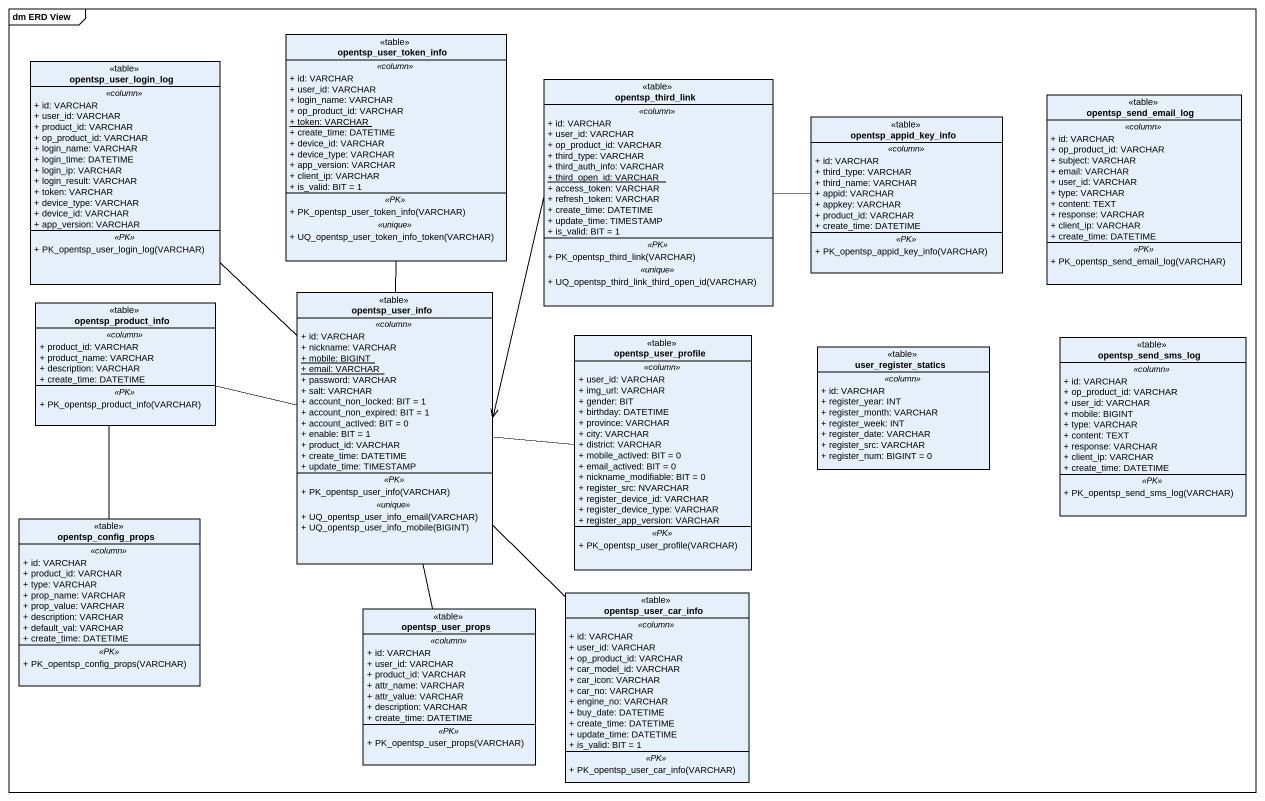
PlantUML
@startuml
mainframe dm ERD View
hide circle
hide empty members
skinparam classAttributeIconSize 0
class opentsp_user_token_info <<table>> {
  .. <<column>> ..
  + id: VARCHAR
  + user_id: VARCHAR
  + login_name: VARCHAR
  + op_product_id: VARCHAR
  {static} + token: VARCHAR
  + create_time: DATETIME
  + device_id: VARCHAR
  + device_type: VARCHAR
  + app_version: VARCHAR
  + client_ip: VARCHAR
  + is_valid: BIT = 1
  .. <<PK>> ..
  + PK_opentsp_user_token_info(VARCHAR)
  .. <<unique>> ..
  + UQ_opentsp_user_token_info_token(VARCHAR)
}
class opentsp_user_login_log <<table>> {
  .. <<column>> ..
  + id: VARCHAR
  + user_id: VARCHAR
  + product_id: VARCHAR
  + op_product_id: VARCHAR
  + login_name: VARCHAR
  + login_time: DATETIME
  + login_ip: VARCHAR
  + login_result: VARCHAR
  + token: VARCHAR
  + device_type: VARCHAR
  + device_id: VARCHAR
  + app_version: VARCHAR
  .. <<PK>> ..
  + PK_opentsp_user_login_log(VARCHAR)
}
class opentsp_third_link <<table>> {
  .. <<column>> ..
  + id: VARCHAR
  + user_id: VARCHAR
  + op_product_id: VARCHAR
  + third_type: VARCHAR
  + third_auth_info: VARCHAR
  {static} + third_open_id: VARCHAR
  + access_token: VARCHAR
  + refresh_token: VARCHAR
  + create_time: DATETIME
  + update_time: TIMESTAMP
  + is_valid: BIT = 1
  .. <<PK>> ..
  + PK_opentsp_third_link(VARCHAR)
  .. <<unique>> ..
  + UQ_opentsp_third_link_third_open_id(VARCHAR)
}
class opentsp_appid_key_info <<table>> {
  .. <<column>> ..
  + id: VARCHAR
  + third_type: VARCHAR
  + third_name: VARCHAR
  + appid: VARCHAR
  + appkey: VARCHAR
  + product_id: VARCHAR
  + create_time: DATETIME
  .. <<PK>> ..
  + PK_opentsp_appid_key_info(VARCHAR)
}
class opentsp_send_email_log <<table>> {
  .. <<column>> ..
  + id: VARCHAR
  + op_product_id: VARCHAR
  + subject: VARCHAR
  + email: VARCHAR
  + user_id: VARCHAR
  + type: VARCHAR
  + content: TEXT
  + response: VARCHAR
  + client_ip: VARCHAR
  + create_time: DATETIME
  .. <<PK>> ..
  + PK_opentsp_send_email_log(VARCHAR)
}
class opentsp_product_info <<table>> {
  .. <<column>> ..
  + product_id: VARCHAR
  + product_name: VARCHAR
  + description: VARCHAR
  + create_time: DATETIME
  .. <<PK>> ..
  + PK_opentsp_product_info(VARCHAR)
}
class opentsp_user_info <<table>> {
  .. <<column>> ..
  + id: VARCHAR
  + nickname: VARCHAR
  {static} + mobile: BIGINT
  {static} + email: VARCHAR
  + password: VARCHAR
  + salt: VARCHAR
  + account_non_locked: BIT = 1
  + account_non_expired: BIT = 1
  + account_actived: BIT = 0
  + enable: BIT = 1
  + product_id: VARCHAR
  + create_time: DATETIME
  + update_time: TIMESTAMP
  .. <<PK>> ..
  + PK_opentsp_user_info(VARCHAR)
  .. <<unique>> ..
  + UQ_opentsp_user_info_email(VARCHAR)
  + UQ_opentsp_user_info_mobile(BIGINT)
}
class opentsp_user_profile <<table>> {
  .. <<column>> ..
  + user_id: VARCHAR
  + img_url: VARCHAR
  + gender: BIT
  + birthday: DATETIME
  + province: VARCHAR
  + city: VARCHAR
  + district: VARCHAR
  + mobile_actived: BIT = 0
  + email_actived: BIT = 0
  + nickname_modifiable: BIT = 0
  + register_src: NVARCHAR
  + register_device_id: VARCHAR
  + register_device_type: VARCHAR
  + register_app_version: VARCHAR
  .. <<PK>> ..
  + PK_opentsp_user_profile(VARCHAR)
}
class user_register_statics <<table>> {
  .. <<column>> ..
  + id: VARCHAR
  + register_year: INT
  + register_month: VARCHAR
  + register_week: INT
  + register_date: VARCHAR
  + register_src: VARCHAR
  + register_num: BIGINT = 0
}
class opentsp_send_sms_log <<table>> {
  .. <<column>> ..
  + id: VARCHAR
  + op_product_id: VARCHAR
  + user_id: VARCHAR
  + mobile: BIGINT
  + type: VARCHAR
  + content: TEXT
  + response: VARCHAR
  + client_ip: VARCHAR
  + create_time: DATETIME
  .. <<PK>> ..
  + PK_opentsp_send_sms_log(VARCHAR)
}
class opentsp_config_props <<table>> {
  .. <<column>> ..
  + id: VARCHAR
  + product_id: VARCHAR
  + type: VARCHAR
  + prop_name: VARCHAR
  + prop_value: VARCHAR
  + description: VARCHAR
  + default_val: VARCHAR
  + create_time: DATETIME
  .. <<PK>> ..
  + PK_opentsp_config_props(VARCHAR)
}
class opentsp_user_props <<table>> {
  .. <<column>> ..
  + id: VARCHAR
  + user_id: VARCHAR
  + product_id: VARCHAR
  + attr_name: VARCHAR
  + attr_value: VARCHAR
  + description: VARCHAR
  + create_time: DATETIME
  .. <<PK>> ..
  + PK_opentsp_user_props(VARCHAR)
}
class opentsp_user_car_info <<table>> {
  .. <<column>> ..
  + id: VARCHAR
  + user_id: VARCHAR
  + op_product_id: VARCHAR
  + car_model_id: VARCHAR
  + car_icon: VARCHAR
  + car_no: VARCHAR
  + engine_no: VARCHAR
  + buy_date: DATETIME
  + create_time: DATETIME
  + update_time: DATETIME
  + is_valid: BIT = 1
  .. <<PK>> ..
  + PK_opentsp_user_car_info(VARCHAR)
}
opentsp_user_token_info -- opentsp_user_info
opentsp_user_login_log -- opentsp_user_info
opentsp_third_link --> opentsp_user_info
opentsp_appid_key_info -left- opentsp_third_link
opentsp_product_info -right- opentsp_user_info
opentsp_user_profile -left- opentsp_user_info
opentsp_config_props -up- opentsp_product_info
opentsp_user_props -up- opentsp_user_info
opentsp_user_car_info -up- opentsp_user_info
@enduml
